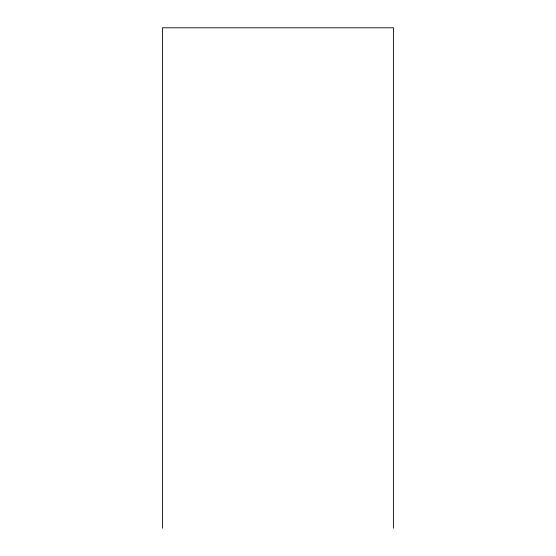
<?xml version="1.0" encoding="UTF-8"?>
<svg xmlns="http://www.w3.org/2000/svg" width="556" height="556" viewBox="0 0 556 556"><rect width="100%" height="100%" fill="white"/><g stroke="black" fill="none" stroke-linecap="round" stroke-linejoin="round"><path stroke-width="0.83" d="M393.572 528.2L393.572 27.8L162.428 27.8L162.428 528.2"/></g></svg>
